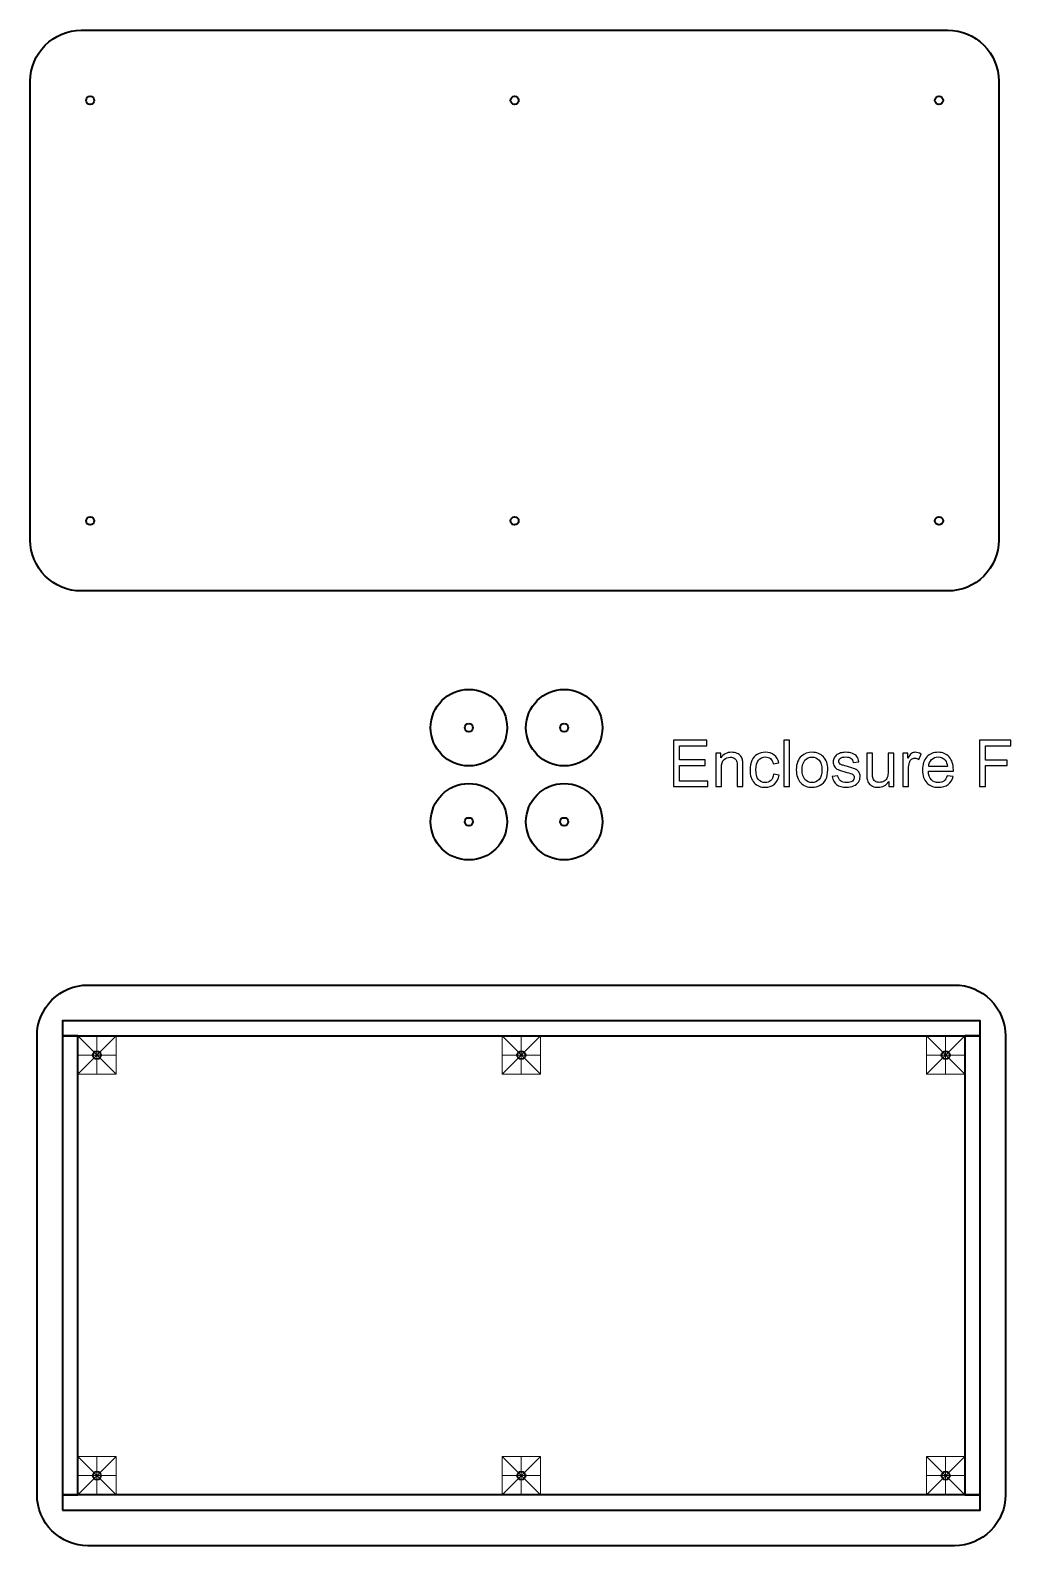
# Model space of a CAD drawing. Header units: millimetres. Extents: x 161 to 1941, y -2211 to 166.
# Drawn here: x 188 to 573, y -1085 to -491 of the extents above; entities that cross this region are included whole.
import ezdxf

# ---------------------------------------------------------------- set-up
doc = ezdxf.new("R2010")
doc.units = ezdxf.units.MM
doc.header["$MEASUREMENT"] = 0
doc.layers.add('Layer 1', color=7, linetype='Continuous')

msp = doc.modelspace()

# ---------------------------------------------------------------- linework, layer by layer
at = {"layer": 'Layer 1', "color": 240, "lineweight": 35}
for points in [[(200.8691, -885.4515), (560.8691, -885.4515), (560.8691, -879.4517), (200.8691, -879.4517), (200.8691, -885.4515)], [(200.8691, -1065.4515), (206.8691, -1065.4515), (206.8691, -885.4515), (200.8691, -885.4515), (200.8691, -1065.4515)], [(554.8691, -1065.4515), (560.8691, -1065.4515), (560.8691, -885.4515), (554.8691, -885.4515), (554.8691, -1065.4515)], [(200.8691, -1071.4515), (560.8691, -1071.4515), (560.8691, -1065.4515), (200.8691, -1065.4515), (200.8691, -1071.4515)]]:
    msp.add_lwpolyline(points, close=True, dxfattribs=at)
at = {"layer": 'Layer 1', "color": 240, "lineweight": 18}
for points in [[(206.8691, -900.4515), (221.8691, -900.4515), (221.8691, -885.4515), (206.8691, -885.4515), (206.8691, -900.4515)], [(373.3692, -900.4515), (388.3692, -900.4515), (388.3692, -885.4515), (373.3692, -885.4515), (373.3692, -900.4515)], [(539.8691, -900.4515), (554.8691, -900.4515), (554.8691, -885.4515), (539.8691, -885.4515), (539.8691, -900.4515)], [(206.8691, -1065.4515), (221.8691, -1065.4515), (221.8691, -1050.4515), (206.8691, -1050.4515), (206.8691, -1065.4515)], [(373.3692, -1065.4515), (388.3692, -1065.4515), (388.3692, -1050.4515), (373.3692, -1050.4515), (373.3692, -1065.4515)], [(539.8691, -1065.4515), (554.8691, -1065.4515), (554.8691, -1050.4515), (539.8691, -1050.4515), (539.8691, -1065.4515)]]:
    msp.add_lwpolyline(points, close=True, dxfattribs=at)
at = {"layer": 'Layer 1', "color": 250, "lineweight": 35}
for centre, major_axis in [((360.3119, -764.4787), (0, 15)), ((397.7039, -764.4787), (0, 15)), ((360.3119, -764.4787), (0, 1.6)), ((397.7039, -764.4787), (0, 1.6)), ((360.3119, -801.3944), (0, 15)), ((397.7039, -801.3944), (0, 15)), ((360.3119, -801.3944), (0, 1.6)), ((397.7039, -801.3944), (0, 1.6))]:
    msp.add_ellipse(centre, major_axis=major_axis, ratio=1, dxfattribs=at)
at = {"layer": 'Layer 1', "lineweight": 35}
for points, knots in [([(208.2424, -710.8464), (208.2424, -710.8464), (548.2424, -710.8464), (548.2424, -710.8464), (553.5501, -710.843), (558.6391, -708.7313), (562.3898, -704.9758), (566.1405, -701.2204), (568.2458, -696.154), (568.2424, -690.8464), (568.2424, -690.8464), (568.2424, -510.8464), (568.2424, -510.8464), (568.2391, -505.5387), (566.1274, -500.4497), (562.3719, -496.699), (558.6164, -492.9483), (553.5501, -490.843), (548.2424, -490.8464), (548.2424, -490.8464), (208.2424, -490.8464), (208.2424, -490.8464), (202.9347, -490.8497), (197.8458, -492.9614), (194.095, -496.7169), (190.3443, -500.4723), (188.2391, -505.5387), (188.2424, -510.8464), (188.2424, -510.8464), (188.2424, -690.8464), (188.2424, -690.8464), (188.2458, -696.154), (190.3574, -701.243), (194.1129, -704.9937), (197.8684, -708.7444), (202.9347, -710.8497), (208.2424, -710.8464)], [0, 0, 0, 0, 0.08333333, 0.08333333, 0.08333333, 0.16666667, 0.16666667, 0.16666667, 0.25, 0.25, 0.25, 0.33333333, 0.33333333, 0.33333333, 0.41666667, 0.41666667, 0.41666667, 0.5, 0.5, 0.5, 0.58333333, 0.58333333, 0.58333333, 0.66666667, 0.66666667, 0.66666667, 0.75, 0.75, 0.75, 0.83333333, 0.83333333, 0.83333333, 0.91666667, 0.91666667, 0.91666667, 1, 1, 1, 1]), ([(213.3423, -518.3464), (213.3423, -517.4627), (212.626, -516.7464), (211.7423, -516.7464), (210.8586, -516.7464), (210.1423, -517.4627), (210.1423, -518.3464), (210.1423, -519.2301), (210.8586, -519.9464), (211.7423, -519.9464), (212.626, -519.9464), (213.3423, -519.2301), (213.3423, -518.3464)], [0, 0, 0, 0, 0.25, 0.25, 0.25, 0.5, 0.5, 0.5, 0.75, 0.75, 0.75, 1, 1, 1, 1]), ([(379.8424, -518.3464), (379.8424, -517.4627), (379.1261, -516.7464), (378.2424, -516.7464), (377.3587, -516.7464), (376.6424, -517.4627), (376.6424, -518.3464), (376.6424, -519.2301), (377.3587, -519.9464), (378.2424, -519.9464), (379.1261, -519.9464), (379.8424, -519.2301), (379.8424, -518.3464)], [0, 0, 0, 0, 0.25, 0.25, 0.25, 0.5, 0.5, 0.5, 0.75, 0.75, 0.75, 1, 1, 1, 1]), ([(546.3423, -518.3464), (546.3423, -517.4627), (545.626, -516.7464), (544.7423, -516.7464), (543.8586, -516.7464), (543.1423, -517.4627), (543.1423, -518.3464), (543.1423, -519.2301), (543.8586, -519.9464), (544.7423, -519.9464), (545.626, -519.9464), (546.3423, -519.2301), (546.3423, -518.3464)], [0, 0, 0, 0, 0.25, 0.25, 0.25, 0.5, 0.5, 0.5, 0.75, 0.75, 0.75, 1, 1, 1, 1]), ([(213.3423, -683.3464), (213.3423, -682.4627), (212.626, -681.7464), (211.7423, -681.7464), (210.8586, -681.7464), (210.1423, -682.4627), (210.1423, -683.3464), (210.1423, -684.2301), (210.8586, -684.9464), (211.7423, -684.9464), (212.626, -684.9464), (213.3423, -684.2301), (213.3423, -683.3464)], [0, 0, 0, 0, 0.25, 0.25, 0.25, 0.5, 0.5, 0.5, 0.75, 0.75, 0.75, 1, 1, 1, 1]), ([(379.8424, -683.3464), (379.8424, -682.4627), (379.1261, -681.7464), (378.2424, -681.7464), (377.3587, -681.7464), (376.6424, -682.4627), (376.6424, -683.3464), (376.6424, -684.2301), (377.3587, -684.9464), (378.2424, -684.9464), (379.1261, -684.9464), (379.8424, -684.2301), (379.8424, -683.3464)], [0, 0, 0, 0, 0.25, 0.25, 0.25, 0.5, 0.5, 0.5, 0.75, 0.75, 0.75, 1, 1, 1, 1]), ([(546.3423, -683.3464), (546.3423, -682.4627), (545.626, -681.7464), (544.7423, -681.7464), (543.8586, -681.7464), (543.1423, -682.4627), (543.1423, -683.3464), (543.1423, -684.2301), (543.8586, -684.9464), (544.7423, -684.9464), (545.626, -684.9464), (546.3423, -684.2301), (546.3423, -683.3464)], [0, 0, 0, 0, 0.25, 0.25, 0.25, 0.5, 0.5, 0.5, 0.75, 0.75, 0.75, 1, 1, 1, 1]), ([(210.8692, -1085.4515), (210.8692, -1085.4515), (550.8692, -1085.4515), (550.8692, -1085.4515), (556.1769, -1085.4481), (561.2659, -1083.3364), (565.0166, -1079.5809), (568.7673, -1075.8255), (570.8726, -1070.7591), (570.8692, -1065.4515), (570.8692, -1065.4515), (570.8692, -885.4515), (570.8692, -885.4515), (570.8659, -880.1438), (568.7542, -875.0548), (564.9987, -871.3041), (561.2432, -867.5534), (556.1769, -865.4481), (550.8692, -865.4515), (550.8692, -865.4515), (210.8692, -865.4515), (210.8692, -865.4515), (205.5615, -865.4548), (200.4726, -867.5665), (196.7218, -871.322), (192.9711, -875.0774), (190.8659, -880.1438), (190.8692, -885.4515), (190.8692, -885.4515), (190.8692, -1065.4515), (190.8692, -1065.4515), (190.8726, -1070.7591), (192.9842, -1075.8481), (196.7397, -1079.5988), (200.4952, -1083.3495), (205.5615, -1085.4548), (210.8692, -1085.4515)], [0, 0, 0, 0, 0.08333333, 0.08333333, 0.08333333, 0.16666667, 0.16666667, 0.16666667, 0.25, 0.25, 0.25, 0.33333333, 0.33333333, 0.33333333, 0.41666667, 0.41666667, 0.41666667, 0.5, 0.5, 0.5, 0.58333333, 0.58333333, 0.58333333, 0.66666667, 0.66666667, 0.66666667, 0.75, 0.75, 0.75, 0.83333333, 0.83333333, 0.83333333, 0.91666667, 0.91666667, 0.91666667, 1, 1, 1, 1])]:
    msp.add_open_spline(points, degree=3, knots=knots, dxfattribs=at)
at = {"layer": 'Layer 1', "color": 250}
for points, knots in [([(440.5412, -787.603), (440.5412, -787.603), (440.5412, -769.4166), (440.5412, -769.4166), (440.5412, -769.4166), (453.673, -769.4166), (453.673, -769.4166), (453.673, -769.4166), (453.673, -771.5502), (453.673, -771.5502), (453.673, -771.5502), (442.9542, -771.5502), (442.9542, -771.5502), (442.9542, -771.5502), (442.9542, -777.1382), (442.9542, -777.1382), (442.9542, -777.1382), (452.9872, -777.1382), (452.9872, -777.1382), (452.9872, -777.1382), (452.9872, -779.2718), (452.9872, -779.2718), (452.9872, -779.2718), (442.9542, -779.2718), (442.9542, -779.2718), (442.9542, -779.2718), (442.9542, -785.4694), (442.9542, -785.4694), (442.9542, -785.4694), (454.1048, -785.4694), (454.1048, -785.4694), (454.1048, -785.4694), (454.1048, -787.603), (454.1048, -787.603), (454.1048, -787.603), (440.5412, -787.603), (440.5412, -787.603)], [0, 0, 0, 0, 0.08333333, 0.08333333, 0.08333333, 0.16666667, 0.16666667, 0.16666667, 0.25, 0.25, 0.25, 0.33333333, 0.33333333, 0.33333333, 0.41666667, 0.41666667, 0.41666667, 0.5, 0.5, 0.5, 0.58333333, 0.58333333, 0.58333333, 0.66666667, 0.66666667, 0.66666667, 0.75, 0.75, 0.75, 0.83333333, 0.83333333, 0.83333333, 0.91666667, 0.91666667, 0.91666667, 1, 1, 1, 1]), ([(483.9286, -787.603), (483.9286, -787.603), (483.9286, -769.4166), (483.9286, -769.4166), (483.9286, -769.4166), (486.1638, -769.4166), (486.1638, -769.4166), (486.1638, -769.4166), (486.1638, -787.603), (486.1638, -787.603), (486.1638, -787.603), (483.9286, -787.603), (483.9286, -787.603)], [0, 0, 0, 0, 0.25, 0.25, 0.25, 0.5, 0.5, 0.5, 0.75, 0.75, 0.75, 1, 1, 1, 1]), ([(560.6238, -787.603), (560.6238, -787.603), (560.6238, -769.4166), (560.6238, -769.4166), (560.6238, -769.4166), (572.892, -769.4166), (572.892, -769.4166), (572.892, -769.4166), (572.892, -771.5502), (572.892, -771.5502), (572.892, -771.5502), (563.0368, -771.5502), (563.0368, -771.5502), (563.0368, -771.5502), (563.0368, -777.2144), (563.0368, -777.2144), (563.0368, -777.2144), (571.5712, -777.2144), (571.5712, -777.2144), (571.5712, -777.2144), (571.5712, -779.348), (571.5712, -779.348), (571.5712, -779.348), (563.0368, -779.348), (563.0368, -779.348), (563.0368, -779.348), (563.0368, -787.603), (563.0368, -787.603), (563.0368, -787.603), (560.6238, -787.603), (560.6238, -787.603)], [0, 0, 0, 0, 0.1, 0.1, 0.1, 0.2, 0.2, 0.2, 0.3, 0.3, 0.3, 0.4, 0.4, 0.4, 0.5, 0.5, 0.5, 0.6, 0.6, 0.6, 0.7, 0.7, 0.7, 0.8, 0.8, 0.8, 0.9, 0.9, 0.9, 1, 1, 1, 1]), ([(457.1528, -787.603), (457.1528, -787.603), (457.1528, -774.4204), (457.1528, -774.4204), (457.1528, -774.4204), (459.1594, -774.4204), (459.1594, -774.4204), (459.1594, -774.4204), (459.1594, -776.2915), (459.1594, -776.2915), (460.1246, -774.8564), (461.5216, -774.141), (463.3462, -774.141), (464.142, -774.141), (464.8702, -774.2849), (465.5348, -774.5686), (466.1994, -774.8522), (466.699, -775.229), (467.0292, -775.6904), (467.3594, -776.1518), (467.5922, -776.7022), (467.7234, -777.3372), (467.8039, -777.752), (467.8462, -778.4759), (467.8462, -779.5089), (467.8462, -779.5089), (467.8462, -787.603), (467.8462, -787.603), (467.8462, -787.603), (465.611, -787.603), (465.611, -787.603), (465.611, -787.603), (465.611, -779.5935), (465.611, -779.5935), (465.611, -778.6834), (465.5263, -778.0018), (465.3528, -777.5531), (465.1792, -777.1043), (464.8702, -776.7445), (464.4299, -776.4736), (463.9896, -776.2069), (463.4689, -776.0714), (462.8763, -776.0714), (461.928, -776.0714), (461.111, -776.372), (460.4209, -776.9773), (459.7309, -777.5785), (459.388, -778.7257), (459.388, -780.4106), (459.388, -780.4106), (459.388, -787.603), (459.388, -787.603), (459.388, -787.603), (457.1528, -787.603), (457.1528, -787.603)], [0, 0, 0, 0, 0.05555556, 0.05555556, 0.05555556, 0.11111111, 0.11111111, 0.11111111, 0.16666667, 0.16666667, 0.16666667, 0.22222222, 0.22222222, 0.22222222, 0.27777778, 0.27777778, 0.27777778, 0.33333333, 0.33333333, 0.33333333, 0.38888889, 0.38888889, 0.38888889, 0.44444444, 0.44444444, 0.44444444, 0.5, 0.5, 0.5, 0.55555556, 0.55555556, 0.55555556, 0.61111111, 0.61111111, 0.61111111, 0.66666667, 0.66666667, 0.66666667, 0.72222222, 0.72222222, 0.72222222, 0.77777778, 0.77777778, 0.77777778, 0.83333333, 0.83333333, 0.83333333, 0.88888889, 0.88888889, 0.88888889, 0.94444444, 0.94444444, 0.94444444, 1, 1, 1, 1]), ([(479.89, -782.777), (479.89, -782.777), (482.0744, -783.0818), (482.0744, -783.0818), (481.8331, -784.5846), (481.2235, -785.7573), (480.2371, -786.6082), (479.2508, -787.4591), (478.0358, -787.8824), (476.6007, -787.8824), (474.8015, -787.8824), (473.3537, -787.294), (472.2615, -786.1171), (471.1651, -784.9402), (470.619, -783.2554), (470.619, -781.0625), (470.619, -779.6401), (470.8561, -778.3997), (471.326, -777.3329), (471.7959, -776.2704), (472.5113, -775.4703), (473.4765, -774.9411), (474.4375, -774.4077), (475.4831, -774.141), (476.6176, -774.141), (478.0443, -774.141), (479.2169, -774.5008), (480.1228, -775.2247), (481.033, -775.9486), (481.6172, -776.9773), (481.8712, -778.3066), (481.8712, -778.3066), (479.7122, -778.6368), (479.7122, -778.6368), (479.5048, -777.752), (479.1407, -777.0874), (478.6115, -776.6387), (478.0866, -776.1942), (477.4516, -775.9698), (476.7065, -775.9698), (475.5805, -775.9698), (474.6661, -776.372), (473.9591, -777.1763), (473.2564, -777.9849), (472.905, -779.2549), (472.905, -780.999), (472.905, -782.7685), (473.2437, -784.0512), (473.921, -784.8513), (474.6026, -785.6514), (475.4873, -786.0536), (476.5753, -786.0536), (477.4558, -786.0536), (478.1882, -785.7869), (478.7724, -785.2493), (479.3608, -784.7159), (479.7334, -783.8904), (479.89, -782.777)], [0, 0, 0, 0, 0.05263158, 0.05263158, 0.05263158, 0.10526316, 0.10526316, 0.10526316, 0.15789474, 0.15789474, 0.15789474, 0.21052632, 0.21052632, 0.21052632, 0.26315789, 0.26315789, 0.26315789, 0.31578947, 0.31578947, 0.31578947, 0.36842105, 0.36842105, 0.36842105, 0.42105263, 0.42105263, 0.42105263, 0.47368421, 0.47368421, 0.47368421, 0.52631579, 0.52631579, 0.52631579, 0.57894737, 0.57894737, 0.57894737, 0.63157895, 0.63157895, 0.63157895, 0.68421053, 0.68421053, 0.68421053, 0.73684211, 0.73684211, 0.73684211, 0.78947368, 0.78947368, 0.78947368, 0.84210526, 0.84210526, 0.84210526, 0.89473684, 0.89473684, 0.89473684, 0.94736842, 0.94736842, 0.94736842, 1, 1, 1, 1]), ([(488.7842, -781.0117), (488.7842, -778.5775), (489.4615, -776.7741), (490.8204, -775.6015), (491.9507, -774.6278), (493.335, -774.141), (494.9649, -774.141), (496.7725, -774.141), (498.2542, -774.7337), (499.4056, -775.919), (500.5529, -777.1001), (501.1286, -778.7384), (501.1286, -780.8254), (501.1286, -782.5188), (500.8746, -783.848), (500.3666, -784.8175), (499.8586, -785.7869), (499.1178, -786.5404), (498.1441, -787.0781), (497.1747, -787.6157), (496.1121, -787.8824), (494.9649, -787.8824), (493.1191, -787.8824), (491.629, -787.294), (490.4902, -786.1129), (489.3515, -784.9318), (488.7842, -783.23), (488.7842, -781.0117)], [0, 0, 0, 0, 0.11111111, 0.11111111, 0.11111111, 0.22222222, 0.22222222, 0.22222222, 0.33333333, 0.33333333, 0.33333333, 0.44444444, 0.44444444, 0.44444444, 0.55555556, 0.55555556, 0.55555556, 0.66666667, 0.66666667, 0.66666667, 0.77777778, 0.77777778, 0.77777778, 0.88888889, 0.88888889, 0.88888889, 1, 1, 1, 1]), ([(491.0702, -781.0159), (491.0702, -782.7008), (491.4385, -783.9623), (492.1751, -784.7963), (492.9159, -785.6345), (493.843, -786.0536), (494.9649, -786.0536), (496.074, -786.0536), (496.9969, -785.6345), (497.7377, -784.7921), (498.4743, -783.9496), (498.8426, -782.6669), (498.8426, -780.944), (498.8426, -779.3184), (498.4701, -778.0865), (497.7292, -777.2525), (496.9884, -776.4143), (496.0655, -775.9952), (494.9649, -775.9952), (493.843, -775.9952), (492.9159, -776.4101), (492.1751, -777.244), (491.4385, -778.078), (491.0702, -779.3353), (491.0702, -781.0159)], [0, 0, 0, 0, 0.125, 0.125, 0.125, 0.25, 0.25, 0.25, 0.375, 0.375, 0.375, 0.5, 0.5, 0.5, 0.625, 0.625, 0.625, 0.75, 0.75, 0.75, 0.875, 0.875, 0.875, 1, 1, 1, 1]), ([(502.86, -783.666), (502.86, -783.666), (505.0698, -783.3104), (505.0698, -783.3104), (505.1926, -784.1952), (505.5397, -784.8725), (506.107, -785.3466), (506.6742, -785.8165), (507.4701, -786.0536), (508.4861, -786.0536), (509.5148, -786.0536), (510.2768, -785.8462), (510.7763, -785.4271), (511.2716, -785.0122), (511.5214, -784.5211), (511.5214, -783.9581), (511.5214, -783.4543), (511.297, -783.0564), (510.8525, -782.7685), (510.5393, -782.5696), (509.7773, -782.3198), (508.5665, -782.0108), (506.9325, -781.6001), (505.8022, -781.2445), (505.1672, -780.944), (504.5364, -780.6392), (504.058, -780.2243), (503.7321, -779.6909), (503.4061, -779.1617), (503.241, -778.5733), (503.241, -777.9298), (503.241, -777.3414), (503.3765, -776.7995), (503.6432, -776.3), (503.9141, -775.8005), (504.2782, -775.3856), (504.7396, -775.0554), (505.0867, -774.8014), (505.5609, -774.5855), (506.1578, -774.4077), (506.7589, -774.2299), (507.3981, -774.141), (508.0839, -774.141), (509.1169, -774.141), (510.0228, -774.2892), (510.8017, -774.5897), (511.5849, -774.8861), (512.1606, -775.2925), (512.5332, -775.8005), (512.9015, -776.3127), (513.1597, -776.9943), (513.2994, -777.8494), (513.2994, -777.8494), (511.115, -778.1542), (511.115, -778.1542), (511.0176, -777.4684), (510.7298, -776.9308), (510.2556, -776.5455), (509.7815, -776.1603), (509.1126, -775.9698), (508.2448, -775.9698), (507.2246, -775.9698), (506.4922, -776.1391), (506.0562, -776.4778), (505.6201, -776.8165), (505.4, -777.2144), (505.4, -777.6674), (505.4, -777.9552), (505.4889, -778.2177), (505.6709, -778.4505), (505.853, -778.6876), (506.1366, -778.8866), (506.5261, -779.0432), (506.7504, -779.1279), (507.4024, -779.3184), (508.4946, -779.6147), (510.0694, -780.0338), (511.17, -780.3809), (511.7966, -780.6476), (512.4231, -780.9143), (512.9142, -781.308), (513.2698, -781.816), (513.6296, -782.3283), (513.8074, -782.9633), (513.8074, -783.7253), (513.8074, -784.4661), (513.5915, -785.1646), (513.1555, -785.8208), (512.7194, -786.4769), (512.0929, -786.9849), (511.2759, -787.3448), (510.4546, -787.7046), (509.5275, -787.8824), (508.4946, -787.8824), (506.7843, -787.8824), (505.4762, -787.5268), (504.5787, -786.8198), (503.6813, -786.1086), (503.1098, -785.0588), (502.86, -783.666)], [0, 0, 0, 0, 0.03030303, 0.03030303, 0.03030303, 0.06060606, 0.06060606, 0.06060606, 0.09090909, 0.09090909, 0.09090909, 0.12121212, 0.12121212, 0.12121212, 0.15151515, 0.15151515, 0.15151515, 0.18181818, 0.18181818, 0.18181818, 0.21212121, 0.21212121, 0.21212121, 0.24242424, 0.24242424, 0.24242424, 0.27272727, 0.27272727, 0.27272727, 0.3030303, 0.3030303, 0.3030303, 0.33333333, 0.33333333, 0.33333333, 0.36363636, 0.36363636, 0.36363636, 0.39393939, 0.39393939, 0.39393939, 0.42424242, 0.42424242, 0.42424242, 0.45454545, 0.45454545, 0.45454545, 0.48484848, 0.48484848, 0.48484848, 0.51515152, 0.51515152, 0.51515152, 0.54545455, 0.54545455, 0.54545455, 0.57575758, 0.57575758, 0.57575758, 0.60606061, 0.60606061, 0.60606061, 0.63636364, 0.63636364, 0.63636364, 0.66666667, 0.66666667, 0.66666667, 0.6969697, 0.6969697, 0.6969697, 0.72727273, 0.72727273, 0.72727273, 0.75757576, 0.75757576, 0.75757576, 0.78787879, 0.78787879, 0.78787879, 0.81818182, 0.81818182, 0.81818182, 0.84848485, 0.84848485, 0.84848485, 0.87878788, 0.87878788, 0.87878788, 0.90909091, 0.90909091, 0.90909091, 0.93939394, 0.93939394, 0.93939394, 0.96969697, 0.96969697, 0.96969697, 1, 1, 1, 1]), ([(525.0596, -787.603), (525.0596, -787.603), (525.0596, -785.643), (525.0596, -785.643), (524.0351, -787.1373), (522.6466, -787.8824), (520.8898, -787.8824), (520.1151, -787.8824), (519.3912, -787.7342), (518.7181, -787.4379), (518.045, -787.1373), (517.5454, -786.7648), (517.2195, -786.3161), (516.8935, -785.8631), (516.6649, -785.3128), (516.5337, -784.6608), (516.4448, -784.2206), (516.3982, -783.5263), (516.3982, -782.578), (516.3982, -782.578), (516.3982, -774.4204), (516.3982, -774.4204), (516.3982, -774.4204), (518.6334, -774.4204), (518.6334, -774.4204), (518.6334, -774.4204), (518.6334, -781.7144), (518.6334, -781.7144), (518.6334, -782.8786), (518.68, -783.666), (518.7689, -784.0682), (518.9086, -784.6566), (519.2049, -785.1138), (519.6621, -785.4482), (520.1151, -785.7827), (520.6739, -785.952), (521.3427, -785.952), (522.0116, -785.952), (522.6381, -785.7827), (523.2223, -785.4398), (523.8065, -785.0969), (524.2214, -784.627), (524.4669, -784.0385), (524.7082, -783.4501), (524.831, -782.5907), (524.831, -781.4689), (524.831, -781.4689), (524.831, -774.4204), (524.831, -774.4204), (524.831, -774.4204), (527.0662, -774.4204), (527.0662, -774.4204), (527.0662, -774.4204), (527.0662, -787.603), (527.0662, -787.603), (527.0662, -787.603), (525.0596, -787.603), (525.0596, -787.603)], [0, 0, 0, 0, 0.05263158, 0.05263158, 0.05263158, 0.10526316, 0.10526316, 0.10526316, 0.15789474, 0.15789474, 0.15789474, 0.21052632, 0.21052632, 0.21052632, 0.26315789, 0.26315789, 0.26315789, 0.31578947, 0.31578947, 0.31578947, 0.36842105, 0.36842105, 0.36842105, 0.42105263, 0.42105263, 0.42105263, 0.47368421, 0.47368421, 0.47368421, 0.52631579, 0.52631579, 0.52631579, 0.57894737, 0.57894737, 0.57894737, 0.63157895, 0.63157895, 0.63157895, 0.68421053, 0.68421053, 0.68421053, 0.73684211, 0.73684211, 0.73684211, 0.78947368, 0.78947368, 0.78947368, 0.84210526, 0.84210526, 0.84210526, 0.89473684, 0.89473684, 0.89473684, 0.94736842, 0.94736842, 0.94736842, 1, 1, 1, 1]), ([(530.5502, -787.603), (530.5502, -787.603), (530.5502, -774.4204), (530.5502, -774.4204), (530.5502, -774.4204), (532.5568, -774.4204), (532.5568, -774.4204), (532.5568, -774.4204), (532.5568, -776.4397), (532.5568, -776.4397), (533.069, -775.5041), (533.5432, -774.8861), (533.9792, -774.5897), (534.4152, -774.2892), (534.8936, -774.141), (535.4143, -774.141), (536.1678, -774.141), (536.9341, -774.3781), (537.713, -774.848), (537.713, -774.848), (536.9171, -776.9096), (536.9171, -776.9096), (536.3753, -776.6048), (535.8334, -776.4524), (535.2915, -776.4524), (534.8047, -776.4524), (534.3687, -776.6006), (533.9834, -776.8927), (533.5982, -777.1848), (533.323, -777.5912), (533.1579, -778.1119), (532.9082, -778.9035), (532.7854, -779.7713), (532.7854, -780.7154), (532.7854, -780.7154), (532.7854, -787.603), (532.7854, -787.603), (532.7854, -787.603), (530.5502, -787.603), (530.5502, -787.603)], [0, 0, 0, 0, 0.07692308, 0.07692308, 0.07692308, 0.15384615, 0.15384615, 0.15384615, 0.23076923, 0.23076923, 0.23076923, 0.30769231, 0.30769231, 0.30769231, 0.38461538, 0.38461538, 0.38461538, 0.46153846, 0.46153846, 0.46153846, 0.53846154, 0.53846154, 0.53846154, 0.61538462, 0.61538462, 0.61538462, 0.69230769, 0.69230769, 0.69230769, 0.76923077, 0.76923077, 0.76923077, 0.84615385, 0.84615385, 0.84615385, 0.92307692, 0.92307692, 0.92307692, 1, 1, 1, 1]), ([(548.0254, -783.3358), (548.0254, -783.3358), (550.3368, -783.6406), (550.3368, -783.6406), (549.977, -784.9826), (549.3039, -786.0282), (548.3217, -786.769), (547.3396, -787.5099), (546.0865, -787.8824), (544.5583, -787.8824), (542.6364, -787.8824), (541.1124, -787.2897), (539.9863, -786.1044), (538.8602, -784.9233), (538.2972, -783.2596), (538.2972, -781.1218), (538.2972, -778.912), (538.8645, -777.1932), (540.0032, -775.974), (541.142, -774.7506), (542.6194, -774.141), (544.4355, -774.141), (546.1924, -774.141), (547.6275, -774.7379), (548.7408, -775.9359), (549.8542, -777.134), (550.413, -778.8188), (550.413, -780.9905), (550.413, -781.1218), (550.4088, -781.3207), (550.4003, -781.5832), (550.4003, -781.5832), (540.5832, -781.5832), (540.5832, -781.5832), (540.6679, -783.0268), (541.0743, -784.1359), (541.8109, -784.9021), (542.5432, -785.6684), (543.4619, -786.0536), (544.5583, -786.0536), (545.3753, -786.0536), (546.0738, -785.8377), (546.6496, -785.4059), (547.2295, -784.9741), (547.6867, -784.2841), (548.0254, -783.3358)], [0, 0, 0, 0, 0.06666667, 0.06666667, 0.06666667, 0.13333333, 0.13333333, 0.13333333, 0.2, 0.2, 0.2, 0.26666667, 0.26666667, 0.26666667, 0.33333333, 0.33333333, 0.33333333, 0.4, 0.4, 0.4, 0.46666667, 0.46666667, 0.46666667, 0.53333333, 0.53333333, 0.53333333, 0.6, 0.6, 0.6, 0.66666667, 0.66666667, 0.66666667, 0.73333333, 0.73333333, 0.73333333, 0.8, 0.8, 0.8, 0.86666667, 0.86666667, 0.86666667, 0.93333333, 0.93333333, 0.93333333, 1, 1, 1, 1]), ([(540.7102, -779.7544), (540.7102, -779.7544), (548.0508, -779.7544), (548.0508, -779.7544), (547.9534, -778.6453), (547.6698, -777.8155), (547.2084, -777.261), (546.5014, -776.4016), (545.5785, -775.9698), (544.4482, -775.9698), (543.4238, -775.9698), (542.5644, -776.3127), (541.8659, -776.9985), (541.1716, -777.6843), (540.7864, -778.6029), (540.7102, -779.7544)], [0, 0, 0, 0, 0.2, 0.2, 0.2, 0.4, 0.4, 0.4, 0.6, 0.6, 0.6, 0.8, 0.8, 0.8, 1, 1, 1, 1])]:
    msp.add_open_spline(points, degree=3, knots=knots, dxfattribs=at)
at = {"layer": 'Layer 1', "color": 240, "lineweight": 18}
for points in [[(206.8691, -885.4515), (206.8691, -885.4515), (221.8691, -900.4515), (221.8691, -900.4515)], [(206.8691, -900.4515), (206.8691, -900.4515), (221.8691, -885.4515), (221.8691, -885.4515)], [(214.3691, -900.4515), (214.3691, -900.4515), (214.3691, -885.4515), (214.3691, -885.4515)], [(373.3692, -885.4515), (373.3692, -885.4515), (388.3692, -900.4515), (388.3692, -900.4515)], [(373.3692, -900.4515), (373.3692, -900.4515), (388.3692, -885.4515), (388.3692, -885.4515)], [(380.8692, -900.4515), (380.8692, -900.4515), (380.8692, -885.4515), (380.8692, -885.4515)], [(539.8691, -885.4515), (539.8691, -885.4515), (554.8691, -900.4515), (554.8691, -900.4515)], [(539.8691, -900.4515), (539.8691, -900.4515), (554.8691, -885.4515), (554.8691, -885.4515)], [(547.3691, -900.4515), (547.3691, -900.4515), (547.3691, -885.4515), (547.3691, -885.4515)], [(206.8691, -892.9515), (206.8691, -892.9515), (221.8691, -892.9515), (221.8691, -892.9515)], [(373.3692, -892.9515), (373.3692, -892.9515), (388.3692, -892.9515), (388.3692, -892.9515)], [(539.8691, -892.9515), (539.8691, -892.9515), (554.8691, -892.9515), (554.8691, -892.9515)], [(206.8691, -1050.4515), (206.8691, -1050.4515), (221.8691, -1065.4515), (221.8691, -1065.4515)], [(206.8691, -1065.4515), (206.8691, -1065.4515), (221.8691, -1050.4515), (221.8691, -1050.4515)], [(214.3691, -1065.4515), (214.3691, -1065.4515), (214.3691, -1050.4515), (214.3691, -1050.4515)], [(373.3692, -1050.4515), (373.3692, -1050.4515), (388.3692, -1065.4515), (388.3692, -1065.4515)], [(373.3692, -1065.4515), (373.3692, -1065.4515), (388.3692, -1050.4515), (388.3692, -1050.4515)], [(380.8692, -1065.4515), (380.8692, -1065.4515), (380.8692, -1050.4515), (380.8692, -1050.4515)], [(539.8691, -1050.4515), (539.8691, -1050.4515), (554.8691, -1065.4515), (554.8691, -1065.4515)], [(539.8691, -1065.4515), (539.8691, -1065.4515), (554.8691, -1050.4515), (554.8691, -1050.4515)], [(547.3691, -1065.4515), (547.3691, -1065.4515), (547.3691, -1050.4515), (547.3691, -1050.4515)], [(206.8691, -1057.9515), (206.8691, -1057.9515), (221.8691, -1057.9515), (221.8691, -1057.9515)], [(373.3692, -1057.9515), (373.3692, -1057.9515), (388.3692, -1057.9515), (388.3692, -1057.9515)], [(539.8691, -1057.9515), (539.8691, -1057.9515), (554.8691, -1057.9515), (554.8691, -1057.9515)]]:
    msp.add_open_spline(points, degree=3, dxfattribs=at)
at = {"layer": 'Layer 1', "color": 240, "lineweight": 35}
for points in [[(215.9691, -892.9515), (215.9691, -892.0678), (215.2528, -891.3515), (214.3691, -891.3515), (213.4854, -891.3515), (212.7691, -892.0678), (212.7691, -892.9515), (212.7691, -893.8352), (213.4854, -894.5515), (214.3691, -894.5515), (215.2528, -894.5515), (215.9691, -893.8352), (215.9691, -892.9515)], [(215.9691, -892.9515), (215.9691, -892.0678), (215.2528, -891.3515), (214.3691, -891.3515), (213.4854, -891.3515), (212.7691, -892.0678), (212.7691, -892.9515), (212.7691, -893.8352), (213.4854, -894.5515), (214.3691, -894.5515), (215.2528, -894.5515), (215.9691, -893.8352), (215.9691, -892.9515)], [(382.4692, -892.9515), (382.4692, -892.0678), (381.7529, -891.3515), (380.8692, -891.3515), (379.9855, -891.3515), (379.2692, -892.0678), (379.2692, -892.9515), (379.2692, -893.8352), (379.9855, -894.5515), (380.8692, -894.5515), (381.7529, -894.5515), (382.4692, -893.8352), (382.4692, -892.9515)], [(382.4692, -892.9515), (382.4692, -892.0678), (381.7529, -891.3515), (380.8692, -891.3515), (379.9855, -891.3515), (379.2692, -892.0678), (379.2692, -892.9515), (379.2692, -893.8352), (379.9855, -894.5515), (380.8692, -894.5515), (381.7529, -894.5515), (382.4692, -893.8352), (382.4692, -892.9515)], [(548.9691, -892.9515), (548.9691, -892.0678), (548.2528, -891.3515), (547.3691, -891.3515), (546.4854, -891.3515), (545.7691, -892.0678), (545.7691, -892.9515), (545.7691, -893.8352), (546.4854, -894.5515), (547.3691, -894.5515), (548.2528, -894.5515), (548.9691, -893.8352), (548.9691, -892.9515)], [(548.9691, -892.9515), (548.9691, -892.0678), (548.2528, -891.3515), (547.3691, -891.3515), (546.4854, -891.3515), (545.7691, -892.0678), (545.7691, -892.9515), (545.7691, -893.8352), (546.4854, -894.5515), (547.3691, -894.5515), (548.2528, -894.5515), (548.9691, -893.8352), (548.9691, -892.9515)], [(215.9691, -1057.9515), (215.9691, -1057.0678), (215.2528, -1056.3515), (214.3691, -1056.3515), (213.4854, -1056.3515), (212.7691, -1057.0678), (212.7691, -1057.9515), (212.7691, -1058.8352), (213.4854, -1059.5515), (214.3691, -1059.5515), (215.2528, -1059.5515), (215.9691, -1058.8352), (215.9691, -1057.9515)], [(215.9691, -1057.9515), (215.9691, -1057.0678), (215.2528, -1056.3515), (214.3691, -1056.3515), (213.4854, -1056.3515), (212.7691, -1057.0678), (212.7691, -1057.9515), (212.7691, -1058.8352), (213.4854, -1059.5515), (214.3691, -1059.5515), (215.2528, -1059.5515), (215.9691, -1058.8352), (215.9691, -1057.9515)], [(382.4692, -1057.9515), (382.4692, -1057.0678), (381.7529, -1056.3515), (380.8692, -1056.3515), (379.9855, -1056.3515), (379.2692, -1057.0678), (379.2692, -1057.9515), (379.2692, -1058.8352), (379.9855, -1059.5515), (380.8692, -1059.5515), (381.7529, -1059.5515), (382.4692, -1058.8352), (382.4692, -1057.9515)], [(382.4692, -1057.9515), (382.4692, -1057.0678), (381.7529, -1056.3515), (380.8692, -1056.3515), (379.9855, -1056.3515), (379.2692, -1057.0678), (379.2692, -1057.9515), (379.2692, -1058.8352), (379.9855, -1059.5515), (380.8692, -1059.5515), (381.7529, -1059.5515), (382.4692, -1058.8352), (382.4692, -1057.9515)], [(548.9691, -1057.9515), (548.9691, -1057.0678), (548.2528, -1056.3515), (547.3691, -1056.3515), (546.4854, -1056.3515), (545.7691, -1057.0678), (545.7691, -1057.9515), (545.7691, -1058.8352), (546.4854, -1059.5515), (547.3691, -1059.5515), (548.2528, -1059.5515), (548.9691, -1058.8352), (548.9691, -1057.9515)], [(548.9691, -1057.9515), (548.9691, -1057.0678), (548.2528, -1056.3515), (547.3691, -1056.3515), (546.4854, -1056.3515), (545.7691, -1057.0678), (545.7691, -1057.9515), (545.7691, -1058.8352), (546.4854, -1059.5515), (547.3691, -1059.5515), (548.2528, -1059.5515), (548.9691, -1058.8352), (548.9691, -1057.9515)]]:
    msp.add_open_spline(points, degree=3, knots=[0, 0, 0, 0, 0.25, 0.25, 0.25, 0.5, 0.5, 0.5, 0.75, 0.75, 0.75, 1, 1, 1, 1], dxfattribs=at)

doc.saveas('drawing.dxf')
